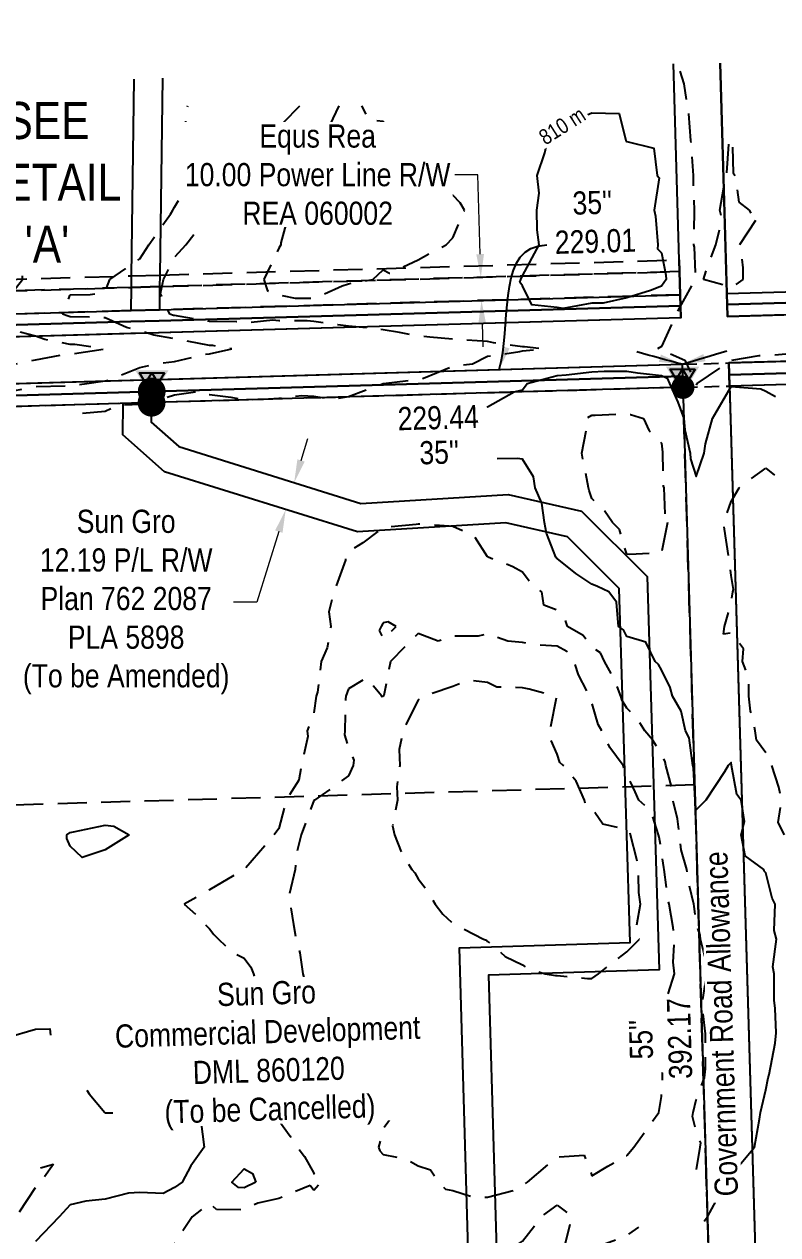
# Model space of a CAD drawing. Extents: x 637633 to 644092, y 5921573 to 5931294.
# Drawn here: x 641599 to 641924, y 5927764 to 5928286 of the extents above; entities that cross this region are included whole.
import ezdxf
from ezdxf.enums import TextEntityAlignment as Align

# ---------------------------------------------------------------- set-up
doc = ezdxf.new("R2010")
doc.units = 0
doc.header["$LTSCALE"] = 5
for name, pattern in [('DASHED2', [3.75, 2.5, -1.25]), ('foc-ACCESSROAD', [3.75, 2.5, -1.25]), ('foc-FLOWLINE', [3.75, 2.5, -1.25]), ('foc-TIELINE', [1.875, 1.25, -0.625])]:
    doc.linetypes.add(name, pattern=pattern)
for name, color, linetype in [('C-RW', 13, 'Continuous'), ('C-WS', 13, 'foc-ACCESSROAD'), ('Contour_Line_Intermediate', 254, 'Continuous'), ('Contour_Line_Major', 254, 'Continuous'), ('DETAIL-T', 7, 'Continuous'), ('F-EZE', 190, 'foc-FLOWLINE'), ('F-VCE', 190, 'foc-FLOWLINE'), ('FEATURE_LABEL', 7, 'Continuous'), ('L-BD', 7, 'Continuous'), ('L-BD1', 253, 'Continuous'), ('L-MON', 1, 'Continuous'), ('L-ROAD-T', 7, 'Continuous'), ('L-SEC', 7, 'Continuous'), ('L-TIE', 7, 'foc-TIELINE'), ('L-TITLEDB', 4, 'Continuous'), ('PNT', 7, 'Continuous')]:
    doc.layers.add(name, color=color, linetype=linetype)
for name, color, linetype, lineweight in [('C-RW-T', 13, 'Continuous', 9), ('C-WS-T', 13, 'Continuous', 9), ('F-EZE-T', 190, 'Continuous', 9)]:
    doc.layers.add(name, color=color, linetype=linetype, lineweight=lineweight)
doc.styles.add('80CG', font='ARIALN.TTF', dxfattribs={"height": 10})
doc.styles.add('80L', font='ARIALN.TTF', dxfattribs={"height": 10})
doc.styles.get("Standard").update_dxf_attribs({"font": 'ARIALN.TTF'})
doc.dimstyles.new('Compass 5 000', dxfattribs={"dimscale": 5, "dimtxt": 9, "dimasz": 2, "dimexe": 0.2, "dimexo": 0.0625, "dimgap": 0.5, "dimtad": 0, "dimtih": 1, "dimtoh": 1, "dimzin": 0, "dimdsep": 46, "dimtxsty": '80CG', "dimcen": 0.1, "dimse1": 1, "dimse2": 1, "dimclrd": 256, "dimclrt": 256, "dimaunit": 1, "dimadec": 4, "dimazin": 0, "dimtfac": 0.06, "dimtofl": 0, "dimtmove": 0, "dimatfit": 1, "dimfxl": 0.2, "dimtolj": 1, "dimtzin": 0, "dimlwd": -1, "dimarcsym": 0})

# ---------------------------------------------------------------- blocks, each defined once
blk = doc.blocks.new('*D40')
at = {"layer": 'F-EZE-T', "transparency": 16777216}
for p, q in [((641794.71, 5928221.31), (641784.71, 5928221.31)), ((641795.71, 5928187.04), (641794.71, 5928221.31)), ((641796.58, 5928157.05), (641796.87, 5928147.06))]:
    blk.add_line(p, q, dxfattribs=at)
for points in [[(641797.37, 5928187.09), (641794.04, 5928186.99), (641796, 5928177.05)], [(641798.24, 5928157.1), (641794.91, 5928157.01), (641796.29, 5928167.05)]]:
    blk.add_solid(points, dxfattribs=at)
at = {"layer": 'F-EZE-T', "transparency": 16777216, "insert": (641725.57, 5928221.31), "char_height": 10, "attachment_point": 5, "style": '80CG', "bg_fill": 3, "box_fill_scale": 1.1, "bg_fill_color": 256, "bg_fill_true_color": 13158600, "bg_fill_transparency": 0}
blk.add_mtext('\\A1;Equs Rea\\P10.00 Power Line R/W\\PREA 060002', dxfattribs=at)
blk = doc.blocks.new('fdia')
at = {"color": 255, "const_width": 1}
blk.add_lwpolyline([(-0.5, 0, 1), (0.5, 0, 1)], format="xyb", close=True, dxfattribs=at)
blk = doc.blocks.new('Fdiaa')
blk.add_blockref('fdia', (0, 0))
blk = doc.blocks.new('fdib')
at = {"color": 1, "const_width": 1.6}
blk.add_lwpolyline([(-0.4, 0, 1), (0.4, 0, 1)], format="xyb", close=True, dxfattribs=at)
at = {"color": 1}
blk.add_circle((0, 0), 0.8, dxfattribs=at)
blk = doc.blocks.new('Fdibb')
blk.add_blockref('fdib', (0, 0))
blk = doc.blocks.new('fdicc')
for name in ['Fdibb', 'Fdiaa']:
    blk.add_blockref(name, (0, 0))
blk = doc.blocks.new('FDI')
blk.add_blockref('fdicc', (0, 0))
blk = doc.blocks.new('PLIA')
at = {"color": 255, "const_width": 1}
blk.add_lwpolyline([(-0.5, 0, 1), (0.5, 0, 1)], format="xyb", close=True, dxfattribs=at)
blk = doc.blocks.new('PLIAA')
blk.add_blockref('PLIA', (0, 0))
blk = doc.blocks.new('PLIB')
at = {"color": 1}
blk.add_circle((0, 0), 0.8, dxfattribs=at)
blk = doc.blocks.new('PLIBB')
blk.add_blockref('PLIB', (0, 0))
blk = doc.blocks.new('PLICC')
for name in ['PLIAA', 'PLIBB']:
    blk.add_blockref(name, (0, 0))
blk = doc.blocks.new('PLI')
blk.add_blockref('PLICC', (0, 0))
blk = doc.blocks.new('TRIA')
blk.add_hatch(color=255).paths.add_polyline_path([(-0.04, 1.52), (-1.47, -0.87), (1.39, -0.87)])
blk = doc.blocks.new('Hybrid_RC')
at = {"color": 4}
for points in [[(1.08, 0.6), (0, -1.2), (-1.08, 0.6)], [(0, 0.6), (0.54, -0.3), (-0.54, -0.3)]]:
    blk.add_lwpolyline(points, close=True, dxfattribs=at)
at = {"rotation": 180}
blk.add_blockref('TRIA', (-0.04, -0.07), dxfattribs=at)
blk = doc.blocks.new('*D61')
at = {"layer": 'C-RW-T', "transparency": 16777216}
for p, q in [((641718.43, 5928097.98), (641721.41, 5928107.52)), ((641708.83, 5928067.26), (641699.33, 5928036.86)), ((641699.33, 5928036.86), (641689.33, 5928036.86))]:
    blk.add_line(p, q, dxfattribs=at)
for points in [[(641716.84, 5928098.48), (641720.02, 5928097.48), (641715.45, 5928088.43)], [(641707.24, 5928067.75), (641710.42, 5928066.76), (641711.81, 5928076.8)]]:
    blk.add_solid(points, dxfattribs=at)
at = {"layer": 'C-RW-T', "transparency": 16777216, "insert": (641642.95, 5928036.86), "char_height": 10, "attachment_point": 5, "style": '80CG'}
blk.add_mtext('\\A1;Sun Gro\\P12.19 P/L R/W\\PPlan 762 2087\\PPLA 5898\\P(To be Amended)', dxfattribs=at)

msp = doc.modelspace()

# ---------------------------------------------------------------- linework, layer by layer
at = {"layer": 'C-RW'}
msp.add_lwpolyline([(641658.628, 5928262.966), (641657.468, 5928178.035), (641657.399, 5928173.027), (641657.262, 5928163.003), (641645.066, 5928162.649), (641645.203, 5928172.672), (641645.272, 5928177.68), (641646.433, 5928262.616)], dxfattribs=at)
msp.add_lwpolyline([(641665.659, 5928103.992), (641744.257, 5928079.432), (641807.827, 5928083.261), (641839.46, 5928076.083), (641867.784, 5928047.86), (641872.996, 5927878.053), (641799.265, 5927875.79), (641804.131, 5927707.647), (641791.945, 5927707.297), (641786.733, 5927887.598), (641860.445, 5927889.861), (641855.751, 5928042.646), (641833.343, 5928064.974), (641806.825, 5928070.992), (641742.757, 5928067.133), (641659.545, 5928093.135), (641641.512, 5928109.042), (641641.711, 5928122.567), (641653.905, 5928122.919), (641653.78, 5928114.471), (641665.659, 5928103.992)], close=True, dxfattribs=at)
at = {"layer": 'C-WS', "flags": 128}
msp.add_lwpolyline([(641888.301, 5927957.911), (641586.767, 5927948.952), (641594.659, 5927683.353), (641795.684, 5927689.326), (641798.671, 5927588.818), (641899.179, 5927591.804), (641888.301, 5927957.911)], close=True, dxfattribs=at)
at = {"layer": 'Contour_Line_Intermediate', "linetype": 'DASHED2', "flags": 128}
for points, elevation in [([(641881.836, 5928266.021), (641883.599, 5928260.65), (641884.996, 5928251.034), (641885.576, 5928247.637), (641886.535, 5928236.048), (641886.587, 5928233.66), (641887.676, 5928221.061), (641887.592, 5928219.678), (641888.045, 5928206.076), (641888.082, 5928205.181), (641887.812, 5928191.089), (641888.009, 5928190.121), (641888.651, 5928176.103), (641887.898, 5928175.024), (641880.165, 5928161.116), (641873.97, 5928147.241), (641872.094, 5928146.13), (641873.699, 5928145.86), (641873.97, 5928145.829), (641884.08, 5928141.239), (641888.723, 5928131.143), (641888.803, 5928130.968), (641888.978, 5928130.48), (641889.328, 5928131.143), (641903.987, 5928141.233), (641916.15, 5928143.289), (641918.996, 5928143.164), (641932.334, 5928144.463), (641934.004, 5928143.901), (641946.446, 5928143.567), (641949.013, 5928142.083), (641957.572, 5928139.69), (641964.022, 5928136.42), (641968.471, 5928135.586), (641979.031, 5928134.773), (641982.322, 5928134.43), (641994.039, 5928135.903), (641998.34, 5928135.437), (642009.048, 5928134.671), (642011.871, 5928133.962), (642013.486, 5928131.143), (642017.371, 5928124.468), (642022.012, 5928116.157), (642023.06, 5928115.162), (642024.057, 5928114.403), (642036.69, 5928113.786), (642039.065, 5928110.435), (642053.341, 5928116.157), (642054.074, 5928116.474), (642054.614, 5928116.697), (642054.477, 5928116.157), (642063.157, 5928110.24), (642066.891, 5928101.17), (642067.72, 5928099.81), (642069.083, 5928099.812), (642079.918, 5928097.004), (642084.091, 5928093.272), (642090.768, 5928101.17), (642087.664, 5928104.738), (642087.549, 5928116.157), (642088.168, 5928120.228), (642084.091, 5928126.521), (642079.558, 5928126.617), (642078.55, 5928131.143), (642084.091, 5928133.081), (642085.674, 5928132.724), (642099.1, 5928137.359), (642103.932, 5928135.967), (642114.109, 5928133.757), (642116.398, 5928133.43), (642119.255, 5928131.143), (642124.771, 5928126.803), (642129.118, 5928126.361), (642138.944, 5928125.969), (642144.126, 5928124.972), (642152.582, 5928124.6), (642159.135, 5928121.421), (642163.228, 5928120.244), (642174.144, 5928118.848), (642178.122, 5928120.129), (642189.152, 5928120.227), (642197.992, 5928124.983), (642204.161, 5928124.804), (642214.765, 5928131.143), (642219.17, 5928131.907), (642220.014, 5928131.987), (642234.179, 5928132.635), (642235.329, 5928132.293), (642239.2, 5928131.512)], 810.776), ([(641547.148, 5928086.6), (641558.787, 5928099.839), (641559.828, 5928101.17), (641562.622, 5928105), (641569.959, 5928116.157), (641573.795, 5928120.061), (641580.181, 5928122.534), (641588.804, 5928127.092), (641602.321, 5928129.655), (641603.813, 5928129.879), (641617.945, 5928130.268), (641618.821, 5928130.222), (641625.944, 5928131.143), (641633.83, 5928132.292), (641635.401, 5928132.712), (641648.839, 5928138.139), (641657.742, 5928140.033), (641663.848, 5928140.747), (641676.523, 5928143.8), (641678.856, 5928144.041), (641688.563, 5928146.13), (641680.291, 5928147.564), (641678.856, 5928147.577), (641667.532, 5928149.809), (641663.848, 5928150.419), (641654.848, 5928152.129), (641648.839, 5928154.12), (641643.087, 5928155.373), (641633.83, 5928159.488), (641632.416, 5928159.703), (641618.821, 5928160.034), (641617.91, 5928160.206), (641615.511, 5928161.116), (641618.821, 5928169.426), (641627.36, 5928169.643), (641633.83, 5928170.683), (641635.879, 5928176.103), (641648.839, 5928184.963), (641652.742, 5928191.089), (641662.015, 5928204.245), (641663.12, 5928206.076), (641663.848, 5928207.378), (641671.879, 5928221.061), (641673.132, 5928230.333), (641669.106, 5928236.048), (641668.25, 5928240.443), (641669.508, 5928251.034)], 811.776), ([(641624.157, 5928118.406), (641633.83, 5928119.229), (641639.576, 5928121.894), (641648.839, 5928122.307), (641656.672, 5928123.979), (641663.848, 5928126.342), (641675.657, 5928127.948), (641678.856, 5928126.386), (641688.057, 5928125.345), (641693.865, 5928124.071), (641702.202, 5928124.483), (641708.874, 5928124.926), (641718.755, 5928126.024), (641723.882, 5928125.776), (641732.131, 5928124.394), (641738.891, 5928125.62), (641753.83, 5928131.143), (641753.9, 5928131.17), (641753.939, 5928131.183), (641768.909, 5928132.969), (641771.27, 5928133.502), (641783.917, 5928138.691), (641792.473, 5928139.686), (641798.926, 5928142.963), (641812.793, 5928144.989), (641813.935, 5928145.289), (641823.006, 5928146.13), (641814.803, 5928146.998), (641813.935, 5928147.037), (641801.527, 5928148.726), (641798.926, 5928149.314), (641787.829, 5928150.035), (641783.917, 5928150.261), (641773.995, 5928151.208), (641768.909, 5928151.75), (641760.953, 5928153.173), (641753.9, 5928154.319), (641747.882, 5928155.108), (641738.891, 5928155.985), (641734.281, 5928156.512), (641723.882, 5928157.909), (641721.034, 5928158.273), (641708.874, 5928158.192), (641706.243, 5928158.49), (641693.865, 5928157.284), (641690.595, 5928157.851), (641678.856, 5928157.96), (641676.217, 5928158.481), (641663.848, 5928160.526), (641663.351, 5928160.62), (641661.854, 5928161.116), (641657.742, 5928170.006), (641659.101, 5928176.103), (641663.848, 5928185.742), (641668.755, 5928191.089), (641678.856, 5928204.387), (641682.67, 5928206.076), (641690.625, 5928217.826), (641693.616, 5928221.061), (641693.865, 5928221.467), (641704.012, 5928236.048), (641708.874, 5928241.803), (641717.859, 5928251.034)], 810.776), ([(641734.776, 5928251.034), (641730.769, 5928242.924), (641727.901, 5928236.048), (641723.882, 5928228.517), (641720.941, 5928221.061), (641718.992, 5928216.178), (641713.448, 5928206.076), (641709.654, 5928191.868), (641709.652, 5928191.089), (641708.874, 5928189.686), (641702.348, 5928176.103), (641703.978, 5928171.214), (641708.874, 5928169.523), (641715.857, 5928168.089), (641723.882, 5928167.96), (641736.131, 5928173.348), (641738.891, 5928174.281), (641749.345, 5928176.103), (641753.9, 5928180.232), (641756.626, 5928178.825), (641768.909, 5928184.648), (641780.968, 5928191.089), (641783.917, 5928194.044), (641788.935, 5928206.076), (641787.055, 5928209.209), (641783.917, 5928212.58), (641774.693, 5928211.852), (641774.008, 5928221.061), (641771.084, 5928223.235), (641768.909, 5928226.684), (641759.888, 5928227.041), (641762.997, 5928236.048), (641757.91, 5928240.052), (641753.9, 5928244.306), (641747.765, 5928244.909), (641744.658, 5928251.034)], 810.776), ([(641937.521, 5927764.769), (641939.243, 5927771.472), (641940.152, 5927777.61), (641942.129, 5927786.457), (641941.509, 5927793.951), (641941.997, 5927801.444), (641943.126, 5927810.552), (641943.225, 5927816.43), (641943.857, 5927826.267), (641944.61, 5927831.417), (641949.013, 5927841.277), (641954.805, 5927846.403), (641957.254, 5927854.632), (641954.814, 5927861.39), (641951.596, 5927863.968), (641949.013, 5927864.257), (641945.314, 5927872.683), (641945.083, 5927876.376), (641944.143, 5927886.499), (641943.61, 5927891.361), (641942.711, 5927900.055), (641941.416, 5927906.348), (641942.225, 5927914.557), (641934.004, 5927920.103), (641933.593, 5927920.924), (641933.492, 5927921.334), (641929.955, 5927932.277), (641927.108, 5927936.321), (641924.311, 5927941.629), (641925.737, 5927951.307), (641924.557, 5927956.86), (641921.511, 5927966.294), (641921.124, 5927968.419), (641918.996, 5927971.732), (641914.907, 5927977.198), (641914.446, 5927981.28), (641912.436, 5927989.717), (641911.603, 5927996.266), (641911.774, 5928004.041), (641908.86, 5928011.252), (641909.405, 5928016.663), (641903.987, 5928023.512), (641900.77, 5928023.026), (641901.188, 5928026.239), (641903.987, 5928036.174), (641904.736, 5928041.225), (641905.052, 5928042.29), (641903.987, 5928048.348), (641903.155, 5928055.381), (641902.933, 5928056.212), (641901.078, 5928068.293), (641900.935, 5928071.198), (641903.987, 5928080.321), (641907.461, 5928086.185), (641918.996, 5928094.719), (641923.619, 5928090.801), (641934.004, 5928087.968), (641934.922, 5928087.1), (641935.486, 5928086.185), (641937.954, 5928075.142), (641938.967, 5928071.198), (641940.063, 5928062.261), (641943.674, 5928056.212), (641944.355, 5928051.56), (641947.373, 5928041.225), (641947.729, 5928039.942), (641948.206, 5928026.239), (641948.334, 5928025.561), (641949.013, 5928019.449), (641952.978, 5928026.239), (641964.022, 5928033.663), (641968.956, 5928031.165), (641979.031, 5928034.744), (641983.94, 5928031.141), (641990.983, 5928026.239), (641991.837, 5928024.041), (641994.039, 5928020.285), (641995.874, 5928013.085), (641996.028, 5928011.252), (641994.457, 5927996.683), (641994.88, 5927996.266), (642002.726, 5927989.954), (642009.048, 5927989.841), (642022.603, 5927994.815), (642024.057, 5927995.211), (642024.768, 5927996.266), (642039.065, 5928010.701), (642039.494, 5928011.252), (642040.576, 5928012.762), (642047.685, 5928026.239), (642054.074, 5928031.962), (642065.087, 5928041.225), (642069.083, 5928044.216), (642074.64, 5928046.774), (642084.091, 5928051.279), (642096.349, 5928053.465), (642099.1, 5928054.165), (642103.518, 5928056.212), (642114.109, 5928061.823), (642121.95, 5928071.198), (642128.7, 5928085.768), (642128.861, 5928086.185), (642129.118, 5928086.886), (642130.077, 5928087.142), (642144.126, 5928094.838), (642148.86, 5928090.911), (642156.923, 5928086.185), (642157.253, 5928084.305), (642159.135, 5928074.841), (642159.579, 5928071.642), (642160.02, 5928071.198), (642167.118, 5928064.184), (642163.906, 5928056.212), (642165.609, 5928047.689), (642165.983, 5928041.225), (642166.088, 5928033.182), (642174.144, 5928028.961), (642175.465, 5928027.558), (642176.409, 5928026.239), (642177.983, 5928015.086), (642178.203, 5928011.252), (642176.278, 5927998.397), (642175.827, 5927996.266), (642176.011, 5927983.144), (642176.353, 5927981.28), (642176.554, 5927968.701), (642177.461, 5927966.294), (642174.144, 5927957.236), (642168.883, 5927951.307), (642171.533, 5927948.701), (642169.928, 5927936.321), (642170.393, 5927932.576), (642172.819, 5927921.334), (642173.263, 5927920.455), (642174.144, 5927919.118), (642178.275, 5927910.473), (642179.25, 5927906.348), (642183.348, 5927900.552), (642188.112, 5927891.361), (642188.588, 5927890.799), (642189.152, 5927890.352), (642197.672, 5927884.882), (642204.161, 5927879.556), (642206.784, 5927878.995), (642209.406, 5927876.376), (642215.774, 5927872.983), (642219.17, 5927870.235), (642227.94, 5927870.147), (642234.179, 5927869.41), (642241.036, 5927868.236), (642249.187, 5927867.927), (642255.133, 5927876.376), (642255.869, 5927883.047), (642258.455, 5927891.361), (642263.434, 5927905.586), (642263.718, 5927906.348), (642264.196, 5927907.471), (642265.085, 5927907.236), (642267.837, 5927906.348), (642276.014, 5927903.163), (642279.205, 5927902.915), (642293.787, 5927906.348), (642294.213, 5927906.521), (642306.79, 5927921.334), (642306.767, 5927933.869), (642294.213, 5927933.026), (642292.385, 5927934.495), (642279.205, 5927935.877), (642278.637, 5927935.754), (642278.799, 5927936.321), (642279.205, 5927936.776), (642279.688, 5927936.804), (642294.213, 5927938.29), (642296.285, 5927938.39), (642309.222, 5927937.821), (642310.166, 5927937.263), (642311.714, 5927936.321), (642311.69, 5927923.799), (642324.231, 5927929.306), (642330.336, 5927927.43), (642336.107, 5927921.334), (642336.667, 5927918.766), (642339.24, 5927918.602), (642346.622, 5927913.719), (642354.248, 5927906.527), (642354.385, 5927906.485), (642354.457, 5927906.348), (642363.314, 5927900.414), (642369.257, 5927899.843), (642381.618, 5927903.705), (642384.266, 5927903.701), (642387.076, 5927906.348), (642389.612, 5927911.686), (642391.557, 5927921.334), (642393.277, 5927930.333), (642391.125, 5927936.321), (642399.274, 5927945.828), (642401.719, 5927951.307), (642401.981, 5927954.01), (642403.951, 5927966.294), (642405.033, 5927972.044), (642407.295, 5927981.28), (642411.054, 5927993.041), (642412.033, 5927996.266), (642414.283, 5927999.647), (642422.63, 5928004.601), (642429.292, 5928008.918), (642442.049, 5928009.005), (642444.301, 5928008.744), (642454.58, 5928006.53), (642458.414, 5928002.639)], 808.777), ([(641889.022, 5927791.888), (641890.642, 5927801.444), (641890.874, 5927803.338), (641888.978, 5927808.233), (641887.349, 5927814.804), (641887.563, 5927816.43), (641888.978, 5927822), (641892.457, 5927831.417), (641892.939, 5927835.371), (641892.898, 5927846.403), (641892.955, 5927850.374), (641891.574, 5927861.39), (641891.611, 5927864.018), (641893.537, 5927876.376), (641893.319, 5927880.709), (641890.791, 5927891.361), (641890.627, 5927893.009), (641888.978, 5927897.646), (641888.116, 5927905.487), (641887.966, 5927906.348), (641885.289, 5927917.651), (641884.853, 5927921.334), (641882.502, 5927929.854), (641881.656, 5927936.321), (641880.863, 5927943.204), (641878.844, 5927951.307), (641878.616, 5927955.947), (641875.828, 5927966.294), (641875.609, 5927967.93), (641873.97, 5927971.272), (641870.073, 5927977.39), (641866.839, 5927981.28), (641863.763, 5927986.075), (641858.961, 5927991.069), (641857, 5927994.308), (641856.443, 5927996.266), (641852.818, 5928005.119), (641849.408, 5928011.252), (641847.634, 5928014.929), (641843.952, 5928017.352), (641840.163, 5928022.456), (641833.434, 5928026.239), (641832.262, 5928029.552), (641828.943, 5928033.327), (641823.227, 5928035.518), (641822.374, 5928041.225), (641817.572, 5928044.857), (641813.935, 5928049.697), (641809.837, 5928052.119), (641799.136, 5928056.212), (641799.054, 5928056.339), (641798.926, 5928056.429), (641793.098, 5928065.379), (641783.917, 5928069.398), (641782.329, 5928069.613), (641768.909, 5928070.466), (641768.103, 5928070.394), (641753.9, 5928069.069), (641745.112, 5928062.423), (641738.891, 5928058.598), (641737.706, 5928056.212), (641737.564, 5928054.886), (641732.589, 5928041.225), (641730.346, 5928032.693), (641731.205, 5928026.239), (641729.73, 5928017.092), (641727.078, 5928011.252), (641725.5, 5927997.881), (641724.905, 5927996.266), (641723.882, 5927988.469), (641721.093, 5927981.28), (641721.339, 5927978.74), (641718.55, 5927966.294), (641717.462, 5927959.882), (641712.037, 5927951.307), (641708.874, 5927939.131), (641706.886, 5927936.321), (641693.865, 5927921.407), (641693.726, 5927921.334), (641678.856, 5927912.613), (641667.974, 5927906.348), (641673.802, 5927901.302), (641678.856, 5927895.727), (641680.819, 5927893.322), (641682.809, 5927891.361), (641688.427, 5927885.932), (641693.865, 5927883.07), (641696.721, 5927879.227), (641697.937, 5927876.376), (641700.107, 5927867.622), (641703.483, 5927861.39), (641702.932, 5927855.457), (641705.157, 5927846.403), (641704.51, 5927842.045), (641703.623, 5927831.417), (641703.22, 5927825.772), (641704.889, 5927816.43), (641707.493, 5927815.051), (641708.874, 5927813.059), (641713.675, 5927806.238), (641716.855, 5927801.444), (641719.888, 5927797.455), (641723.882, 5927790.305), (641725.727, 5927788.3), (641727.066, 5927786.457), (641723.882, 5927782.864), (641722.38, 5927784.958), (641708.874, 5927779.41), (641699.75, 5927777.348), (641693.865, 5927774.491), (641681.996, 5927774.606), (641678.856, 5927777.155), (641671.388, 5927771.472), (641663.848, 5927759.966), (641660.215, 5927756.485), (641648.839, 5927745.457), (641643.378, 5927741.499), (641642.197, 5927734.867), (641640.402, 5927726.512), (641642.142, 5927719.826), (641642.891, 5927711.526), (641644.817, 5927707.51), (641647.885, 5927696.539), (641647.256, 5927694.958), (641640.874, 5927681.553), (641638.875, 5927671.604), (641637.378, 5927666.566), (641644.545, 5927662.279), (641648.839, 5927655.956), (641652.499, 5927655.236), (641655.819, 5927651.581), (641662.242, 5927649.977), (641663.848, 5927647.9), (641673.812, 5927646.544), (641678.856, 5927642.496), (641684.128, 5927641.858), (641693.485, 5927636.594), (641693.81, 5927636.539), (641693.865, 5927636.52), (641707.979, 5927635.7), (641708.874, 5927635.507), (641723.284, 5927635.996), (641723.882, 5927635.994), (641725.855, 5927636.594), (641738.891, 5927640.312), (641743.24, 5927640.937), (641753.9, 5927641.064), (641764.359, 5927651.581), (641763.381, 5927661.047), (641762.02, 5927666.566), (641763.984, 5927676.636), (641753.9, 5927675.503), (641750.732, 5927678.39), (641750.24, 5927681.553), (641753.9, 5927688.059), (641765.472, 5927693.108), (641768.909, 5927692.168), (641774.406, 5927687.042), (641781.873, 5927681.553), (641782.668, 5927680.306), (641783.917, 5927675.995), (641786.231, 5927681.553), (641785.849, 5927683.482), (641793.2, 5927696.539), (641793.633, 5927706.241), (641794.649, 5927711.526), (641795.464, 5927723.055), (641793.707, 5927726.512), (641792.482, 5927735.063), (641793.591, 5927741.499), (641798.926, 5927750.128), (641807.225, 5927756.485), (641813.935, 5927760.992), (641822.193, 5927771.472), (641828.943, 5927776.525), (641831.797, 5927774.321), (641835.306, 5927771.472), (641832.439, 5927759.976), (641843.952, 5927757.352), (641845.893, 5927758.423), (641858.961, 5927763.381), (641864.24, 5927766.911)], 810.776), ([(641605.98, 5927792.594), (641611.548, 5927794.181), (641606.062, 5927786.457), (641603.813, 5927784.076), (641595.376, 5927771.472), (641588.804, 5927757.799), (641588.291, 5927756.485), (641588.451, 5927756.132), (641585.189, 5927741.499), (641585.658, 5927738.357), (641584.321, 5927726.512), (641579.297, 5927717.02), (641579.375, 5927711.526), (641573.795, 5927696.979), (641573.635, 5927696.539), (641573.703, 5927696.447), (641573.795, 5927696.339), (641583.912, 5927691.655), (641588.804, 5927682.521), (641589.532, 5927682.279), (641589.552, 5927681.553), (641598.627, 5927676.375), (641601.938, 5927666.566), (641602.776, 5927665.531), (641603.813, 5927665.138), (641613.165, 5927660.919), (641618.821, 5927656.342), (641622.358, 5927655.112), (641624.628, 5927651.581), (641630.552, 5927648.308), (641633.83, 5927645.694), (641640.38, 5927643.133), (641646.412, 5927636.594), (641647.547, 5927635.303), (641648.839, 5927634.854), (641657.885, 5927630.64), (641663.848, 5927623.999), (641665.745, 5927623.501), (641668.739, 5927621.608), (641675.503, 5927618.259), (641678.856, 5927617.857), (641688.442, 5927616.192), (641693.865, 5927615.277), (641701.776, 5927614.521), (641708.874, 5927613.022), (641715.271, 5927613.008), (641723.882, 5927610.617), (641735.237, 5927617.959), (641738.891, 5927617.711), (641747.181, 5927614.899), (641742.718, 5927606.621), (641738.891, 5927602.273), (641729.706, 5927597.45), (641723.882, 5927597.14), (641719.952, 5927591.635), (641708.874, 5927580.492), (641698.683, 5927576.648), (641693.865, 5927571.84), (641686.108, 5927561.662), (641689.982, 5927557.786), (641693.865, 5927549.2), (641695.43, 5927548.239), (641696.652, 5927546.676), (641703.516, 5927541.326), (641708.874, 5927534.069), (641710.849, 5927533.661), (641714.138, 5927531.69), (641722.137, 5927529.946), (641723.882, 5927529.619), (641734.526, 5927527.33), (641738.891, 5927522.77), (641743.064, 5927520.87), (641751.474, 5927516.703), (641753.144, 5927515.949), (641753.9, 5927515.886), (641761.396, 5927509.202), (641768.909, 5927508.558), (641774.619, 5927507.418), (641783.917, 5927502.21), (641798.563, 5927516.703), (641798.926, 5927517.473), (641799.459, 5927517.235), (641813.935, 5927521.124), (641815.132, 5927517.9), (641817.623, 5927516.703), (641824.45, 5927512.216), (641828.943, 5927511.842), (641835.074, 5927516.703), (641843.952, 5927528.098), (641846.706, 5927531.69), (641849.728, 5927537.456), (641855.589, 5927546.676), (641858.961, 5927555.02), (641861.946, 5927561.662), (641866.824, 5927569.514), (641870.324, 5927576.648), (641873.97, 5927580.42), (641880.785, 5927591.635), (641888.978, 5927601.743), (641893.202, 5927606.621), (641897.499, 5927615.129), (641897.778, 5927621.608), (641900.464, 5927633.076), (641888.978, 5927631.153), (641886.57, 5927634.188), (641886.629, 5927636.594), (641888.978, 5927648.811), (641894.436, 5927651.581), (641903.987, 5927656.805), (641918.397, 5927666.566), (641918.996, 5927673.118), (641932.284, 5927679.835), (641919.608, 5927666.566), (641926.347, 5927658.92), (641934.004, 5927653.87), (641941.872, 5927666.566), (641940.834, 5927673.386), (641934.073, 5927681.553), (641934.039, 5927681.588), (641934.004, 5927681.676), (641920.14, 5927682.695), (641921.57, 5927696.539), (641920.342, 5927697.884), (641921.575, 5927709.153)], 808.777)]:
    msp.add_lwpolyline(points, dxfattribs=dict(at, elevation=elevation))
msp.add_lwpolyline([(641531.687, 5928086.6), (641543.778, 5928099.75), (641544.987, 5928101.17), (641548.085, 5928105.471), (641554.063, 5928116.157), (641558.787, 5928122.433), (641567.153, 5928131.143), (641573.795, 5928134.038), (641577.47, 5928134.813), (641588.804, 5928138.393), (641597.951, 5928140.277), (641603.813, 5928141.462), (641616.461, 5928143.773), (641618.821, 5928143.851), (641633.437, 5928146.13), (641620.756, 5928148.062), (641618.821, 5928148.11), (641607.856, 5928150.168), (641603.813, 5928151.703), (641596.255, 5928153.569), (641588.804, 5928158.951), (641587.139, 5928159.453), (641584.195, 5928161.116), (641588.804, 5928164.071), (641598.151, 5928176.103), (641598.102, 5928185.386), (641595.783, 5928191.089), (641593.131, 5928195.408), (641588.804, 5928200.625), (641587.034, 5928204.309), (641586.482, 5928206.076), (641588.804, 5928218.232), (641589.497, 5928221.061), (641589.723, 5928221.98), (641596.983, 5928236.048), (641603.813, 5928243.932), (641615.867, 5928248.085), (641618.821, 5928247.851), (641630.455, 5928247.664), (641633.83, 5928247.621), (641642.684, 5928251.034)], dxfattribs=at)
for points, elevation in [([(641914.467, 5928201.554), (641907.687, 5928191.089), (641909.094, 5928181.202), (641909.113, 5928176.103), (641903.987, 5928172.598), (641901.438, 5928173.559), (641892.136, 5928176.103), (641893.419, 5928180.537), (641897.463, 5928191.089), (641900.029, 5928202.123), (641899.152, 5928206.076), (641901.317, 5928218.396), (641902.132, 5928221.061), (641903.042, 5928235.105), (641903.498, 5928236.048), (641903.987, 5928236.68), (641904.488, 5928236.548), (641904.463, 5928236.048), (641904.95, 5928222.024), (641905.748, 5928221.061), (641907.379, 5928209.462), (641911.773, 5928206.076)], 810.776), ([(641876.54, 5928071.198), (641873.97, 5928057.977), (641860.134, 5928057.383), (641858.961, 5928057.524), (641855.901, 5928068.144), (641852.814, 5928071.198), (641849.182, 5928076.42), (641843.952, 5928081.52), (641842.755, 5928084.989), (641842.517, 5928086.185), (641840.233, 5928097.459), (641839.53, 5928101.17), (641842.183, 5928114.391), (641841.537, 5928116.157), (641843.952, 5928117.567), (641845.386, 5928117.588), (641858.961, 5928118.133), (641860.557, 5928117.751), (641866.133, 5928116.157), (641868.601, 5928110.797), (641873.97, 5928105.484), (641874.323, 5928101.523), (641874.405, 5928101.17), (641874.718, 5928086.931), (641874.97, 5928086.185), (641875.479, 5928072.705)], 808.777), ([(641759.5, 5928026.239), (641755.98, 5928028.316), (641753.9, 5928027.826), (641753.023, 5928026.239), (641752.159, 5928024.501), (641753.9, 5928020.981)], 811.776), ([(641879.578, 5927876.376), (641879.044, 5927881.442), (641879.556, 5927891.361), (641879.004, 5927896.388), (641877.273, 5927906.348), (641876.641, 5927909.016), (641875.183, 5927921.334), (641874.921, 5927922.285), (641873.97, 5927929.564), (641872.972, 5927935.325), (641872.723, 5927936.321), (641869.437, 5927946.782), (641864.217, 5927951.307), (641862.563, 5927954.904), (641858.961, 5927962.73), (641857.695, 5927965.029), (641857.362, 5927966.294), (641851.732, 5927974.063), (641848.207, 5927981.28), (641846.605, 5927983.928), (641843.952, 5927993.255), (641842.913, 5927995.228), (641843.04, 5927996.266), (641838.122, 5928005.431), (641836.258, 5928011.252), (641833.145, 5928015.448), (641828.943, 5928017.809), (641820.978, 5928018.285), (641813.935, 5928019.326), (641807.706, 5928020.021), (641798.926, 5928023.049), (641794.85, 5928022.169), (641783.917, 5928022.16), (641777.641, 5928019.972), (641768.909, 5928023.317), (641757.059, 5928011.252), (641754.087, 5927996.453), (641753.96, 5927996.266), (641753.9, 5927996.177), (641753.372, 5927995.74), (641753.273, 5927996.266), (641746.704, 5928004.067), (641738.891, 5927999.393), (641737.74, 5927996.266), (641737.566, 5927994.944), (641737.335, 5927981.28), (641737.121, 5927979.512), (641738.891, 5927974.088), (641741.16, 5927968.559), (641740.843, 5927966.294), (641738.891, 5927961.771), (641724.235, 5927951.307), (641723.882, 5927951.123), (641718.538, 5927936.321), (641716.542, 5927928.992), (641715.845, 5927921.334), (641713.442, 5927910.91), (641713.717, 5927906.348), (641715.119, 5927897.598), (641716.266, 5927891.361), (641717.847, 5927885.336), (641719.25, 5927876.376), (641720.167, 5927872.666), (641722.136, 5927861.39), (641722.26, 5927859.769), (641723.882, 5927849.659), (641731.25, 5927861.39), (641738.891, 5927872.336), (641743.506, 5927865.996), (641745.558, 5927861.39), (641748.848, 5927856.344), (641753.9, 5927848.093), (641754.901, 5927847.402), (641756.724, 5927846.403), (641765.377, 5927842.877), (641768.909, 5927831.542), (641768.939, 5927831.447), (641768.956, 5927831.417), (641768.909, 5927831.345), (641759.086, 5927816.43), (641753.9, 5927809.556), (641751.881, 5927801.444), (641752.376, 5927799.922), (641753.9, 5927798.338), (641763.794, 5927796.338), (641768.909, 5927793.44), (641774.215, 5927791.755), (641777.826, 5927786.457), (641780.773, 5927783.317), (641783.917, 5927782.773), (641792.458, 5927779.998), (641798.926, 5927779.883), (641810.351, 5927782.878), (641813.935, 5927784.702), (641816.147, 5927786.457), (641828.943, 5927797.277), (641840.593, 5927798.089), (641843.952, 5927789.146), (641850.739, 5927793.234), (641858.961, 5927797.955), (641862.077, 5927801.444), (641869.253, 5927811.721), (641872.821, 5927816.43), (641873.97, 5927823.337), (641874.37, 5927831.417), (641874.369, 5927831.816), (641873.97, 5927844.503), (641873.792, 5927846.226), (641873.755, 5927846.403), (641873.97, 5927847.05), (641875.095, 5927861.39), (641875.229, 5927862.646)], 811.776)]:
    msp.add_lwpolyline(points, close=True, dxfattribs=dict(at, elevation=elevation))
msp.add_lwpolyline([(641864.935, 5927906.348), (641864.112, 5927911.491), (641864.047, 5927921.334), (641863.297, 5927925.665), (641860.63, 5927936.321), (641860.231, 5927937.59), (641858.961, 5927938.69), (641848.642, 5927941.004), (641843.952, 5927947.804), (641841.452, 5927948.811), (641840.718, 5927951.307), (641837.165, 5927959.518), (641831.599, 5927966.294), (641830.161, 5927967.51), (641828.943, 5927971.126), (641825.809, 5927978.15), (641825.884, 5927981.28), (641828.705, 5927996.028), (641827.738, 5927996.266), (641816.926, 5927999.254), (641813.935, 5927999.835), (641802.838, 5928000.172), (641798.926, 5928002.061), (641790.818, 5928003.157), (641783.917, 5928000.363), (641771.569, 5927996.266), (641768.909, 5927994.605), (641762.444, 5927981.28), (641760.778, 5927973.162), (641761.012, 5927966.294), (641759.737, 5927957.135), (641760, 5927951.307), (641757.86, 5927940.275), (641758.786, 5927936.321), (641761.627, 5927929.051), (641766.198, 5927921.334), (641767.446, 5927919.875), (641768.909, 5927917.403), (641773.681, 5927911.114), (641776.259, 5927906.348), (641779.629, 5927902.066), (641783.917, 5927898.058), (641788.402, 5927895.839), (641797.085, 5927891.361), (641798.378, 5927890.815), (641798.926, 5927890.354), (641806.448, 5927883.886), (641813.935, 5927880.193), (641816.229, 5927878.667), (641823.821, 5927876.376), (641828.181, 5927875.614), (641828.943, 5927875.665), (641841.958, 5927874.384), (641843.952, 5927874.309), (641846.755, 5927876.376), (641858.961, 5927885.807), (641864.401, 5927891.361), (641863, 5927895.395)], close=True, dxfattribs=at)
at = {"layer": 'Contour_Line_Major', "elevation": 809.776, "flags": 128}
for points in [[(641875.988, 5928176.103), (641873.97, 5928173.208), (641869.283, 5928171.423), (641858.961, 5928168.196), (641848.758, 5928165.916), (641843.952, 5928165.856), (641831.456, 5928163.625), (641828.943, 5928164.035), (641817.98, 5928165.156), (641813.935, 5928173.435), (641812.779, 5928174.949), (641813.25, 5928176.103), (641813.935, 5928177.736), (641821.184, 5928191.089), (641820.349, 5928197.493), (641820.148, 5928206.076), (641821.216, 5928213.345), (641820.305, 5928221.061), (641823.65, 5928230.763), (641824.722, 5928236.048), (641828.943, 5928242.584), (641838.873, 5928245.963), (641843.952, 5928248.107), (641855.722, 5928247.8), (641858.616, 5928236.048), (641858.773, 5928235.86), (641858.961, 5928235.683), (641870.66, 5928232.743), (641872.11, 5928221.061), (641872.948, 5928220.043), (641870.831, 5928206.076), (641871.399, 5928203.509), (641872.429, 5928191.089), (641872.293, 5928189.415), (641873.97, 5928187.55), (641875.9, 5928178.031)], [(641644.233, 5927936.321), (641633.83, 5927929.804), (641624.024, 5927926.53), (641618.821, 5927931.417), (641617.314, 5927934.815), (641617.409, 5927936.321), (641618.821, 5927937.326), (641620.204, 5927937.702), (641633.83, 5927940.552), (641637.628, 5927940.114)], [(641698.881, 5927786.457), (641693.865, 5927784.022), (641691.449, 5927784.046), (641688.479, 5927786.457), (641693.865, 5927792.121), (641697.506, 5927790.092)]]:
    msp.add_lwpolyline(points, close=True, dxfattribs=at)
for points in [[(641798.667, 5928121.046), (641798.926, 5928121.182), (641810.41, 5928127.623), (641813.935, 5928128.5), (641816.057, 5928131.143), (641828.943, 5928134.658), (641832.8, 5928134.995), (641843.952, 5928136.299), (641849.28, 5928136.464), (641858.961, 5928136.534), (641863.581, 5928135.757), (641873.97, 5928134.588), (641876.34, 5928133.512), (641877.43, 5928131.143), (641881.036, 5928123.213), (641883.574, 5928116.157), (641884.016, 5928111.202), (641886.357, 5928101.17), (641886.413, 5928098.609), (641888.978, 5928091.022), (641892.347, 5928101.17), (641893.007, 5928105.193), (641895.902, 5928116.157), (641903.987, 5928129.941), (641916.816, 5928128.968), (641918.996, 5928127.87), (641923.157, 5928125.594)], [(641892.363, 5927769.611), (641893.793, 5927771.472), (641899.372, 5927781.85), (641902.843, 5927786.457), (641903.987, 5927789.403), (641914.081, 5927801.444), (641916.209, 5927813.648), (641916.741, 5927816.43), (641918.996, 5927826.298), (641920.021, 5927831.417), (641920.448, 5927832.867), (641922.989, 5927846.403), (641923.443, 5927850.844), (641922.983, 5927861.39), (641922.526, 5927864.915), (641922.54, 5927876.376), (641921.953, 5927879.329), (641923.52, 5927891.361), (641922.623, 5927894.983), (641923.032, 5927906.348), (641921.686, 5927909.035), (641918.996, 5927919.96), (641918.266, 5927920.605), (641918.156, 5927921.334), (641910.005, 5927927.343), (641908.339, 5927936.321), (641909.831, 5927942.156), (641908.356, 5927951.307), (641906.414, 5927953.731), (641904.228, 5927966.294), (641904.125, 5927966.431), (641903.987, 5927967.65), (641902.669, 5927966.294), (641901.197, 5927963.507), (641893.026, 5927951.307), (641888.978, 5927947.152), (641888.549, 5927950.879), (641888.442, 5927951.307), (641887.765, 5927965.082), (641887.439, 5927966.294), (641885.852, 5927978.158), (641884.321, 5927981.28), (641882.389, 5927989.686), (641878.706, 5927996.266), (641877.676, 5927999.967), (641873.97, 5928007.623), (641872.649, 5928009.935), (641871.237, 5928011.252), (641867.25, 5928019.529), (641858.961, 5928021.986), (641857.577, 5928024.857), (641855.474, 5928026.239), (641854.473, 5928036.745), (641851.295, 5928041.225), (641846.345, 5928043.614), (641843.952, 5928044.57), (641836.923, 5928049.194), (641828.943, 5928055.6), (641828.595, 5928055.864), (641828.334, 5928056.212), (641824.291, 5928066.552), (641823.444, 5928071.198), (641822.34, 5928079.591), (641819.429, 5928086.185), (641818.668, 5928090.911), (641813.935, 5928098.493), (641811.637, 5928098.876), (641803.094, 5928098.662)], [(641591.09, 5927848.685), (641603.813, 5927852.438), (641610.058, 5927852.639), (641610.317, 5927849.876)], [(641625.969, 5927826.111), (641627.007, 5927824.604), (641633.762, 5927816.43), (641633.808, 5927816.409), (641633.83, 5927816.398), (641648.685, 5927816.277), (641648.839, 5927816.185), (641649.577, 5927816.43), (641663.848, 5927819.709), (641666.443, 5927819.022), (641668.582, 5927816.43), (641675.182, 5927812.761), (641676.662, 5927801.444), (641670.921, 5927793.52), (641667.056, 5927786.457), (641663.848, 5927784.099), (641658.942, 5927781.559), (641648.839, 5927781.966), (641644.001, 5927781.627), (641633.83, 5927779.117), (641625.592, 5927778.231), (641618.821, 5927776.63), (641614.051, 5927771.472), (641603.813, 5927760.849)]]:
    msp.add_lwpolyline(points, dxfattribs=at)
at = {"layer": 'F-EZE'}
msp.add_lwpolyline([(640275.555, 5928132.916), (641081.689, 5928156.324), (641645.203, 5928172.672), (641657.399, 5928173.027), (641881.732, 5928179.555), (641882.024, 5928169.505), (641657.262, 5928163.003), (641645.066, 5928162.649), (641081.984, 5928146.387), (640275.833, 5928122.914)], dxfattribs=at)
at = {"layer": 'F-VCE'}
msp.add_lwpolyline([(640275.415, 5928137.918), (641081.541, 5928161.325), (641645.272, 5928177.68), (641657.468, 5928178.035), (641881.586, 5928184.556), (641881.732, 5928179.555), (641657.399, 5928173.027), (641645.203, 5928172.672), (641081.689, 5928156.324), (640275.555, 5928132.916)], dxfattribs=at)
at = {"layer": 'L-SEC'}
for p, q in [((641882.312, 5928159.619), (641879.121, 5928269.206)), ((641899.235, 5928269.497), (641902.419, 5928160.191)), ((641902.419, 5928160.191), (643516.991, 5928206.058)), ((643517.589, 5928186.14), (641903.009, 5928140.055)), ((641882.312, 5928159.619), (640276.108, 5928113.072)), ((640276.667, 5928093), (641882.906, 5928139.481)), ((641882.906, 5928139.481), (641906.784, 5927335.835))]:
    msp.add_line(p, q, dxfattribs=at)
at = {"layer": 'L-SEC', "flags": 128}
msp.add_lwpolyline([(641903.009, 5928140.055), (641926.887, 5927336.406), (641950.741, 5926532.765), (641974.611, 5925729.159), (641998.486, 5924925.504), (642806.144, 5924949.192), (643613.789, 5924972.881), (643590.226, 5925775.912), (643565.855, 5926578.393), (643541.713, 5927382.25), (643517.589, 5928186.14)], dxfattribs=at)
at = {"layer": 'L-TIE'}
for p, q in [((641882.906, 5928139.481), (641903.009, 5928140.055)), ((641883.188, 5928129.551), (641903.304, 5928130.125))]:
    msp.add_line(p, q, dxfattribs=at)
at = {"layer": 'L-TITLEDB'}
for points in [[(643516.837, 5928211.207), (642713.281, 5928188.414), (642500.111, 5928182.348), (642485.118, 5928181.919), (641902.268, 5928165.369), (641902.129, 5928170.123), (642485.042, 5928186.658), (642500.034, 5928187.085), (642713.132, 5928193.168), (643516.694, 5928215.961)], [(642813.366, 5928186.068), (642713.443, 5928183.234), (642500.195, 5928177.162), (642485.202, 5928176.736), (641902.419, 5928160.191), (641902.268, 5928165.369), (642485.118, 5928181.919), (642500.111, 5928182.348), (642713.281, 5928188.414), (642813.219, 5928191.248)], [(643517.887, 5928176.207), (642711.411, 5928153.199), (642515.898, 5928147.617), (642500.68, 5928147.182), (642495.88, 5928147.045), (642490.687, 5928146.897), (641903.304, 5928130.125), (641903.162, 5928134.912), (642490.613, 5928151.591), (642500.606, 5928151.876), (642714.219, 5928157.956), (643517.751, 5928180.748)], [(640275.833, 5928122.914), (641081.984, 5928146.387), (641645.066, 5928162.649), (641657.262, 5928163.003), (641882.024, 5928169.505), (641882.162, 5928164.796), (641657.197, 5928158.268), (641645.002, 5928157.914), (641082.126, 5928141.63), (640982.162, 5928138.719)], [(642814.083, 5928160.788), (642714.219, 5928157.956), (642500.606, 5928151.876), (642490.613, 5928151.591), (641903.162, 5928134.912), (641903.009, 5928140.055), (642490.531, 5928156.825), (642500.524, 5928157.11), (642710.299, 5928163.097), (642813.944, 5928166.056)], [(640275.966, 5928118.156), (641082.126, 5928141.63), (641645.002, 5928157.914), (641657.197, 5928158.268), (641882.162, 5928164.796), (641882.312, 5928159.619), (641657.127, 5928153.083), (641644.932, 5928152.729), (641082.279, 5928136.448), (640982.306, 5928133.537)], [(640982.866, 5928113.436), (641644.661, 5928132.587), (641657.601, 5928132.961), (641882.906, 5928139.481), (641883.056, 5928134.429), (641659.721, 5928127.949), (641644.585, 5928127.51), (641560.663, 5928125.075), (641079.927, 5928111.126), (640276.811, 5928087.824)], [(640276.811, 5928087.824), (641079.927, 5928111.126), (641560.663, 5928125.075), (641644.585, 5928127.51), (641659.721, 5928127.949), (641883.056, 5928134.429), (641883.201, 5928129.551), (641883.201, 5928129.551), (641080.083, 5928106.322), (640276.944, 5928083.05)]]:
    msp.add_lwpolyline(points, dxfattribs=at)
at = {"layer": 'PNT'}
msp.add_lwpolyline([(642813.366, 5928186.068), (642713.443, 5928183.234), (642500.195, 5928177.162), (642485.202, 5928176.736), (641902.419, 5928160.191), (641902.268, 5928165.369), (641899.235, 5928269.497)], dxfattribs=at)

# ---------------------------------------------------------------- block references
at = {"layer": 'L-MON', "color": 2, "xscale": 4.998619999999979, "yscale": 4.998619999999979, "zscale": 4.998619999999979}
for p in [(641654.051, 5928132.858), (641883.056, 5928134.429)]:
    msp.add_blockref('Hybrid_RC', p, dxfattribs=at)
at = {"layer": 'L-MON'}
for name, p, xscale, yscale, zscale in [('PLI', (641883.188, 5928129.551), 4.998619999999975, 4.998619999999975, 4.998619999999975), ('FDI', (641653.905, 5928122.905), 4.999999999999972, 4.999999999999972, 4.999999999999972), ('FDI', (641653.975, 5928127.782), 4.999999999999972, 4.999999999999972, 4.999999999999972)]:
    msp.add_blockref(name, p, dxfattribs=dict(at, xscale=xscale, yscale=yscale, zscale=zscale))

# ---------------------------------------------------------------- texts
at = {"layer": 'L-BD', "style": '80L'}
for s, p in [("35''", (641835.704, 5928204.06)), ('229.01', (641828.086, 5928187.129))]:
    msp.add_text(s, height=9.9972, rotation=1.6575, dxfattribs=at).set_placement(p)
at = {"layer": 'L-BD1', "style": '80L'}
for s, p in [('229.44', (641777.605, 5928116.489)), ("35''", (641778.039, 5928101.499))]:
    msp.add_text(s, height=9.9972, rotation=1.6603, dxfattribs=at).set_placement(p, align=Align.MIDDLE)

# ---------------------------------------------------------------- dimensions: what is measured, and where the dimension line sits
at = {"layer": 'C-RW-T'}
dim = msp.add_linear_dim(base=(641711.814, 5928076.802), p1=(641683.882, 5928098.298), p2=(641680.247, 5928086.666), angle=252.64743, text='Sun Gro\\P12.19 P/L R/W\\PPlan 762 2087\\PPLA 5898\\P(To be Amended)', dimstyle='Compass 5 000', dxfattribs=at)
dim.commit()
dim.dimension.update_dxf_attribs({"geometry": '*D61', "text_midpoint": (641642.951, 5928036.857), "dimtype": 161})

# ---------------------------------------------------------------- leaders
at = {"layer": 'L-BD', "path_type": 1}
for points in [[(641803.864, 5928137.27), (641820.621, 5928190.537), (641824.466, 5928191.086)], [(641882.906, 5928139.481), (641863.354, 5928144.84)], [(641882.906, 5928139.481), (641902.112, 5928145.245)]]:
    msp.add_leader(points, dimstyle='Compass 5 000', override={"dimgap": 0.5, "dimtad": 0}, dxfattribs=at)

# ---------------------------------------------------------------- next in the draw order: texts
at = {"layer": 'C-WS-T', "insert": (641703.348, 5927873.009), "char_height": 10, "attachment_point": 2, "rotation": 1.70188, "style": '80L', "bg_fill": 3, "box_fill_scale": 1.15, "bg_fill_color": 256, "bg_fill_true_color": 256, "bg_fill_transparency": 0}
msp.add_mtext_dynamic_manual_height_columns('Sun Gro\\PCommercial Development\\PDML 860120\\P(To be Cancelled)', width=132.40804, gutter_width=49.986, heights=[0], dxfattribs=at)
at = {"layer": 'DETAIL-T', "color": 3, "insert": (641608.765, 5928218.084), "char_height": 15.9956, "width": 63.61856, "attachment_point": 5, "style": '80CG', "bg_fill": 3, "box_fill_scale": 1.15, "bg_fill_color": 256, "bg_fill_true_color": 256, "bg_fill_transparency": 0}
msp.add_mtext("\\pxqc;SEE\\PDETAIL\\P'A'", dxfattribs=at)
at = {"layer": 'FEATURE_LABEL', "color": 7, "insert": (641820.268, 5928239.544), "char_height": 6.7129, "width": 21.52186, "attachment_point": 1, "rotation": 32.55532, "bg_fill": 3, "box_fill_scale": 1.15, "bg_fill_color": 256, "bg_fill_true_color": 256, "bg_fill_transparency": 0}
msp.add_mtext('810 m', dxfattribs=at)
at = {"layer": 'L-ROAD-T', "insert": (641894.686, 5927854.584), "char_height": 10, "width": 151.1348, "attachment_point": 2, "rotation": 91.78236, "style": '80L', "bg_fill": 3, "box_fill_scale": 1.15, "bg_fill_color": 256, "bg_fill_true_color": 256, "bg_fill_transparency": 0}
msp.add_mtext('Government Road Allowance', dxfattribs=at)

# ---------------------------------------------------------------- next in the draw order: linework, layer by layer
at = {"layer": 'C-RW', "flags": 128}
msp.add_lwpolyline([(641926.887, 5927336.406), (642076.786, 5927340.661), (642053.202, 5928134.405), (641903.304, 5928130.125), (641926.887, 5927336.406)], dxfattribs=at)

# ---------------------------------------------------------------- next in the draw order: texts
at = {"layer": 'L-BD1', "insert": (641860.095, 5927847.801), "char_height": 9.9972, "width": 25.80625, "attachment_point": 2, "rotation": 91.701, "style": '80L', "bg_fill": 3, "box_fill_scale": 1.15, "bg_fill_color": 256, "bg_fill_transparency": 0}
msp.add_mtext("55''\\P392.17", dxfattribs=at)

# ---------------------------------------------------------------- next in the draw order: dimensions: what is measured, and where the dimension line sits
at = {"layer": 'F-EZE-T'}
dim = msp.add_linear_dim(base=(641795.997, 5928177.047), p1=(641596.939, 5928161.267), p2=(641596.649, 5928171.264), angle=91.66178, text='Equs Rea\\P10.00 Power Line R/W\\PREA 060002', dimstyle='Compass 5 000', override={"dimtfill": 1}, dxfattribs=at)
dim.commit()
dim.dimension.update_dxf_attribs({"geometry": '*D40', "text_midpoint": (641725.573, 5928221.308), "dimtype": 161})

# ---------------------------------------------------------------- next in the draw order: linework, layer by layer
at = {"layer": 'C-WS', "flags": 128}
msp.add_lwpolyline([(641883.201, 5928129.551), (641560.803, 5928120.226), (641564.432, 5927995.165), (641485.294, 5927992.869), (641493.1, 5927725.972), (641412.367, 5927723.623), (641424.044, 5927321.72), (641906.784, 5927335.835), (641883.201, 5928129.551)], dxfattribs=at)

doc.saveas('drawing.dxf')
